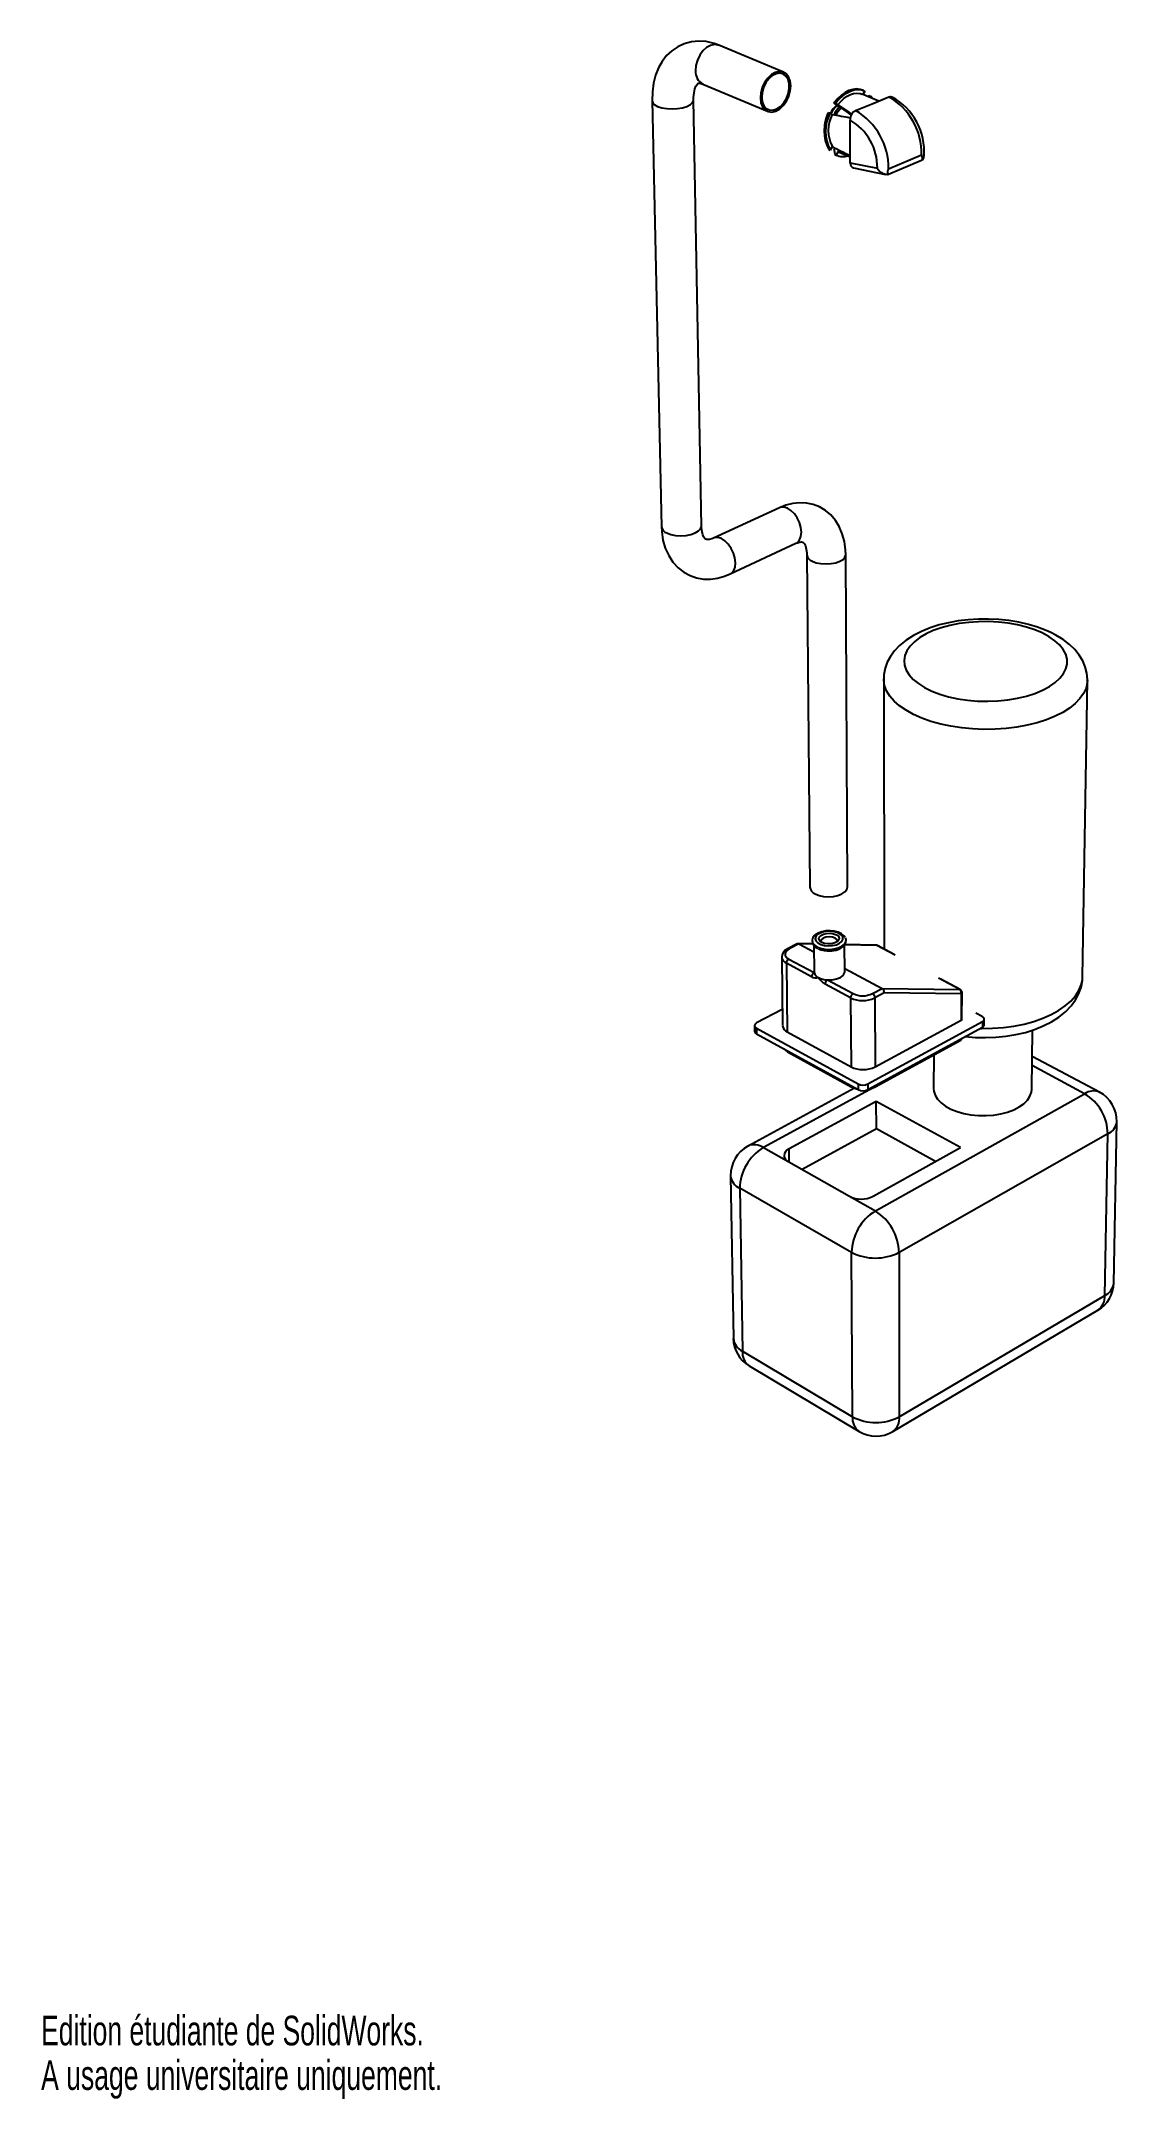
# Model space of a CAD drawing. Extents: x 0 to 132, y 0 to 252.
import ezdxf
from ezdxf.enums import TextEntityAlignment as Align

# ---------------------------------------------------------------- set-up
doc = ezdxf.new("R2010")
doc.units = 0
doc.layers.get('0').update_dxf_attribs({"linetype": 'CONTINUOUS'})

msp = doc.modelspace()

# ---------------------------------------------------------------- linework, layer by layer
at = {"color": 7, "linetype": 'CONTINUOUS'}
for p, q in [((90.88, 248.17), (82.94, 251.46)), ((74.77, 244.66), (75.92, 192.5)), ((80.82, 192.59), (79.85, 244.75)), ((80.98, 246.71), (88.9, 243.37)), ((97.02, 244.39), (97.33, 244.74)), ((97.11, 244.47), (97.02, 244.39)), ((97.11, 244.47), (97.28, 244.4)), ((97.5, 244.93), (97.33, 244.74)), ((102.52, 244.62), (100.51, 245.46)), ((100.69, 245.9), (100.52, 245.97)), ((100.82, 245.84), (100.58, 245.43)), ((101.37, 245.28), (101.17, 245.18)), ((101.37, 245.28), (101.54, 245.21)), ((101.45, 245.07), (101.54, 245.21)), ((101.54, 245.21), (101.69, 244.97)), ((101.73, 244.3), (103.76, 245.13)), ((96.31, 243.17), (96.39, 243.24)), ((96.39, 243.24), (96.56, 243.17)), ((96.56, 243.17), (96.81, 242.96)), ((97.52, 243.96), (97.02, 244.39)), ((97.53, 244.18), (97.28, 244.4)), ((97.52, 243.96), (98.02, 243.75)), ((98.02, 243.75), (97.53, 244.18)), ((99.02, 239.68), (99.01, 242.3)), ((99.69, 243.46), (101.73, 244.3)), ((95.85, 241.18), (95.85, 240.92)), ((99.04, 237.07), (99.02, 239.68)), ((96.43, 238.7), (96.59, 238.63)), ((96.83, 239.04), (96.59, 238.63)), ((97.06, 238.63), (97.19, 238.86)), ((97.06, 238.63), (97.15, 238.08)), ((97.15, 238.08), (97.32, 238.01)), ((97.15, 238.08), (97.24, 238.04)), ((97.24, 238.04), (97.41, 237.97)), ((97.32, 238.01), (97.56, 238.42)), ((97.56, 238.42), (97.67, 238.62)), ((97.59, 238.41), (99.03, 237.8)), ((99.04, 237.07), (102.35, 236.41)), ((103.71, 236.33), (107.77, 238.03)), ((103.71, 235.68), (107.77, 237.38)), ((99.43, 236.43), (103.36, 235.65)), ((90.37, 194.83), (82.29, 191.11)), ((84.33, 186.72), (92.39, 190.47)), ((93.72, 189.05), (94.09, 148.38)), ((98.71, 148.42), (98.48, 189.08)), ((103.13, 173.86), (103.2, 140.76)), ((127.47, 137.4), (128.06, 173.69)), ((92.54, 141.42), (91.37, 140.81)), ((92.75, 141.41), (91.56, 140.8)), ((94.48, 141.41), (92.64, 141.44)), ((92.75, 141.41), (94.58, 140.43)), ((94.57, 141.26), (94.6, 137.98)), ((98.35, 138.01), (98.33, 141.29)), ((102.17, 141.26), (98.37, 141.33)), ((104.41, 140.12), (102.35, 141.21)), ((90.64, 139.8), (90.74, 131.41)), ((91.22, 139.05), (91.32, 130.65)), ((94.31, 137.39), (91.22, 139.05)), ((91.52, 139.56), (94.61, 137.9)), ((94.6, 137.98), (94.61, 137.9)), ((99.08, 134.82), (95.96, 136.5)), ((96.26, 137.01), (99.38, 135.33)), ((98.35, 138.42), (102.94, 135.96)), ((112.5, 135.83), (110.12, 137.1)), ((99.08, 134.82), (99.13, 126.37)), ((101.75, 135.33), (102.94, 135.96)), ((103.17, 135.42), (102.04, 134.82)), ((102.04, 134.82), (102.07, 126.37)), ((102.94, 135.96), (112.43, 135.85)), ((112.6, 135.31), (103.17, 135.42)), ((112.6, 135.31), (112.59, 132.06)), ((112.7, 132.21), (112.72, 135.47)), ((87.32, 131.42), (87.33, 130.73)), ((87.55, 131.12), (99.99, 124.28)), ((87.55, 131.12), (87.56, 130.42)), ((90.72, 133.4), (87.57, 131.75)), ((101.17, 124.28), (115.21, 131.9)), ((101.17, 123.58), (115.2, 131.21)), ((102.07, 126.37), (112.59, 132.06)), ((115.19, 132.53), (114.39, 132.95)), ((115.21, 131.9), (115.2, 131.21)), ((115.44, 131.51), (115.44, 132.21)), ((87.56, 130.42), (99.99, 123.58)), ((91.32, 130.65), (99.13, 126.37)), ((102.08, 123.92), (112.57, 129.63)), ((112.69, 129.79), (112.69, 129.84)), ((121.25, 123.62), (121.33, 130.86)), ((91.35, 128.22), (99.14, 123.92)), ((109.25, 127.83), (109.24, 123.71)), ((129.54, 123.25), (121.29, 127.65)), ((99.57, 123.74), (86.52, 116.66)), ((99.99, 124.28), (99.99, 123.58)), ((101.17, 124.28), (101.17, 123.58)), ((102.22, 122.14), (91.55, 116.32)), ((102.11, 108.72), (127.72, 123.07)), ((112.51, 116.48), (102.22, 122.14)), ((102.23, 118.79), (102.22, 122.14)), ((102.23, 118.79), (93.14, 113.79)), ((109.46, 114.78), (102.23, 118.79)), ((131.28, 99.88), (131.66, 119.64)), ((88.4, 116.48), (91.5, 114.72)), ((101.83, 110.52), (112.51, 116.48)), ((130.56, 118.16), (105.02, 103.65)), ((130.2, 98.37), (130.56, 118.16)), ((91.5, 114.72), (98.93, 110.52)), ((84.39, 113.02), (84.73, 93.11)), ((99.19, 103.65), (85.51, 111.49)), ((85.51, 111.49), (85.83, 91.55)), ((98.93, 110.52), (102.11, 108.72)), ((99.3, 83.52), (99.19, 103.65)), ((105.02, 103.65), (105.04, 83.52)), ((105.04, 83.52), (130.2, 98.37)), ((104.24, 81.71), (129.35, 96.57)), ((85.83, 91.55), (99.3, 83.52)), ((86.67, 89.74), (100.12, 81.71))]:
    msp.add_line(p, q, dxfattribs=at)
at = {"color": 8, "linetype": 'CONTINUOUS'}
for p, q in [((94.5, 141.38), (92.75, 141.41)), ((102.28, 141.23), (98.34, 141.3)), ((104.55, 140.03), (102.28, 141.23)), ((112.43, 135.85), (109.83, 137.23)), ((112.58, 129.78), (112.57, 129.63)), ((109.25, 127.82), (88.4, 116.48)), ((91.35, 128.34), (91.35, 128.22)), ((127.72, 123.07), (121.28, 126.52)), ((99.14, 124.05), (99.14, 123.92)), ((102.08, 124.07), (102.08, 123.92)), ((91.57, 114.68), (91.55, 116.32))]:
    msp.add_line(p, q, dxfattribs=at)
at = {"color": 7, "linetype": 'CONTINUOUS'}
for points in [[(82.94, 251.46), (82.36, 251.68), (81.38, 251.9), (80.51, 251.96), (79.59, 251.88), (78.72, 251.65), (77.92, 251.28), (77.2, 250.79), (76.56, 250.19), (76.01, 249.48), (75.56, 248.68), (75.2, 247.78), (74.95, 246.8), (74.81, 245.75), (74.77, 244.66)], [(88.03, 245.01), (88.1, 244.42), (88.29, 243.93), (88.59, 243.56), (88.98, 243.34), (89.44, 243.28), (89.92, 243.4), (90.4, 243.67), (90.84, 244.09), (91.22, 244.62), (91.51, 245.23), (91.69, 245.88), (91.75, 246.51), (91.68, 247.1), (91.49, 247.6), (91.19, 247.97), (90.8, 248.2), (90.35, 248.25), (89.86, 248.14), (89.38, 247.87), (88.94, 247.45), (88.55, 246.91), (88.26, 246.3), (88.08, 245.65), (88.03, 245.01)], [(88.2, 245.08), (88.27, 244.52), (88.46, 244.06), (88.75, 243.72), (89.14, 243.54), (89.57, 243.52), (90.03, 243.66), (90.48, 243.96), (90.89, 244.4), (91.22, 244.94), (91.45, 245.53), (91.57, 246.15), (91.56, 246.73), (91.43, 247.25), (91.19, 247.65), (90.85, 247.92), (90.44, 248.03), (89.98, 247.97), (89.52, 247.74), (89.09, 247.37), (88.72, 246.88), (88.43, 246.3), (88.25, 245.69), (88.2, 245.08)], [(79.85, 244.75), (79.86, 245.08), (79.91, 245.65), (80.02, 246.11), (80.15, 246.45), (80.28, 246.66), (80.38, 246.76), (80.43, 246.8), (80.5, 246.82), (80.64, 246.81), (80.87, 246.75), (80.98, 246.71)], [(100.52, 245.97), (100.25, 246.06), (99.81, 246.11), (99.35, 246.06), (98.88, 245.92), (98.41, 245.68), (97.95, 245.35), (97.52, 244.94), (97.11, 244.47)], [(97.28, 244.4), (97.68, 244.87), (98.12, 245.28), (98.58, 245.61), (99.05, 245.85), (99.52, 245.99), (99.98, 246.04), (100.41, 245.99), (100.82, 245.84)], [(97.53, 244.18), (97.88, 244.59), (98.25, 244.93), (98.65, 245.21), (99.05, 245.41), (99.45, 245.54), (99.85, 245.58), (100.23, 245.54), (100.51, 245.46)], [(103.76, 245.13), (103.98, 245.17), (104.18, 245.12)], [(97.53, 244.18), (98.1, 243.78), (98.68, 243.38), (99.26, 242.96)], [(99.17, 242.95), (99.16, 242.95), (98.59, 243.36), (98.02, 243.75)], [(107.88, 237.44), (107.86, 237.64), (107.84, 237.78), (107.83, 237.87), (107.82, 237.93), (107.81, 237.97), (107.8, 238), (107.79, 238.01), (107.78, 238.03), (107.78, 238.03), (107.77, 238.03), (107.77, 238.03)], [(98.48, 189.08), (98.45, 189.66), (98.32, 190.68), (98.06, 191.65), (97.68, 192.54), (97.24, 193.26), (96.66, 193.95), (95.99, 194.51), (95.26, 194.93), (94.48, 195.23), (93.67, 195.4), (92.84, 195.43), (91.99, 195.34), (91.14, 195.13), (90.37, 194.83)], [(75.92, 192.5), (75.96, 191.9), (76.11, 190.86), (76.4, 189.87), (76.81, 188.96), (77.33, 188.16), (77.96, 187.48), (78.66, 186.93), (79.42, 186.52), (80.22, 186.25), (81.06, 186.1), (81.91, 186.09), (82.78, 186.2), (83.65, 186.44), (84.33, 186.72)], [(82.29, 191.11), (82.1, 191.04), (81.79, 190.95), (81.58, 190.93), (81.44, 190.95), (81.34, 190.99), (81.24, 191.07), (81.13, 191.23), (81, 191.49), (80.89, 191.89), (80.82, 192.39), (80.82, 192.59)], [(92.39, 190.47), (92.57, 190.54), (92.86, 190.62), (93.06, 190.64), (93.17, 190.63), (93.24, 190.6), (93.32, 190.53), (93.43, 190.39), (93.54, 190.15), (93.65, 189.77), (93.71, 189.3), (93.72, 189.05)], [(123.57, 179.56), (123.03, 179.8), (121.96, 180.2), (120.83, 180.54), (119.65, 180.8), (118.44, 181), (117.21, 181.13), (115.96, 181.19), (114.72, 181.18), (113.48, 181.11), (112.25, 180.96), (111.06, 180.75), (109.91, 180.47), (108.8, 180.12), (107.75, 179.69), (106.77, 179.19), (105.87, 178.62), (105.06, 177.96), (104.44, 177.31), (103.95, 176.63), (103.57, 175.92), (103.31, 175.19), (103.15, 174.37), (103.14, 173.85)], [(122.54, 179.49), (121.61, 179.88), (120.59, 180.21), (119.5, 180.48), (118.36, 180.69), (117.17, 180.82), (115.96, 180.88), (114.74, 180.87), (113.54, 180.79), (112.37, 180.64), (111.24, 180.42), (110.18, 180.13), (109.2, 179.78), (108.31, 179.38), (107.54, 178.92), (106.88, 178.42), (106.35, 177.89), (105.96, 177.32), (105.72, 176.74), (105.62, 176.14), (105.68, 175.54), (105.88, 174.95), (106.24, 174.37), (106.74, 173.81), (107.37, 173.29), (108.14, 172.81), (109.01, 172.38), (110, 172), (111.06, 171.69), (112.2, 171.44), (113.4, 171.27), (114.62, 171.16), (115.87, 171.13), (117.1, 171.18), (118.32, 171.3), (119.49, 171.5), (120.6, 171.76), (121.64, 172.09), (122.58, 172.48), (123.41, 172.93), (124.12, 173.42), (124.7, 173.95), (125.14, 174.51), (125.43, 175.09), (125.58, 175.69), (125.57, 176.29), (125.41, 176.89), (125.11, 177.47), (124.66, 178.03), (124.07, 178.55), (123.36, 179.04), (122.54, 179.49)], [(128.05, 173.66), (128.06, 173.79), (127.99, 174.58), (127.8, 175.35), (127.49, 176.09), (127.06, 176.79), (126.53, 177.46), (125.87, 178.09), (125.1, 178.69), (124.21, 179.23), (123.57, 179.56)], [(94.75, 147.55), (95.22, 147.36), (95.77, 147.24), (96.37, 147.2), (96.97, 147.24), (97.53, 147.36), (98.02, 147.55), (98.39, 147.8), (98.62, 148.09), (98.71, 148.4), (98.71, 148.42)], [(94.43, 142.11), (94.36, 141.89), (94.41, 141.59), (94.61, 141.31), (94.95, 141.07)], [(98.42, 142.2), (98.26, 142.42), (97.96, 142.66), (97.56, 142.85), (97.08, 142.98), (96.56, 143.03), (96.04, 143), (95.54, 142.9), (95.09, 142.73), (94.71, 142.48), (94.47, 142.2), (94.44, 142.11)], [(97.66, 142.71), (97.25, 142.86), (96.78, 142.95), (96.27, 142.96), (95.78, 142.89), (95.35, 142.75), (95.02, 142.55), (94.81, 142.31), (94.75, 142.04), (94.83, 141.78), (95.07, 141.54), (95.42, 141.35), (95.87, 141.23), (96.36, 141.18), (96.87, 141.21), (97.33, 141.32), (97.72, 141.49), (98, 141.72), (98.13, 141.97), (98.12, 142.24), (97.95, 142.49), (97.66, 142.71)], [(94.95, 141.07), (95.4, 140.89), (95.93, 140.78), (96.5, 140.75), (97.06, 140.8), (97.57, 140.93), (98.01, 141.13), (98.32, 141.38), (98.5, 141.66), (98.53, 141.96), (98.44, 142.18)], [(97.34, 142.54), (97.59, 142.35), (97.69, 142.13), (97.65, 141.9), (97.46, 141.7), (97.15, 141.53), (96.76, 141.44), (96.32, 141.42), (95.9, 141.48), (95.55, 141.61), (95.3, 141.8), (95.2, 142.02), (95.24, 142.25), (95.43, 142.45), (95.74, 142.61), (96.13, 142.71), (96.57, 142.73), (96.99, 142.67), (97.34, 142.54)], [(97.19, 142.11), (96.86, 142.23), (96.46, 142.27), (96.06, 142.23), (95.72, 142.11), (95.49, 141.93), (95.4, 141.72), (95.4, 141.71)], [(96.55, 140.56), (96.79, 140.57), (97.29, 140.66), (97.75, 140.82), (98.13, 141.07), (98.38, 141.35), (98.51, 141.65), (98.52, 141.86)], [(97.49, 141.73), (97.42, 141.93), (97.19, 142.11)], [(91.56, 140.8), (91.35, 140.66), (91.19, 140.51), (91.09, 140.35), (91.05, 140.18), (91.08, 140.01), (91.17, 139.84), (91.32, 139.69), (91.52, 139.56)], [(96.26, 137.01), (96.83, 137.02), (97.37, 137.13), (97.83, 137.32), (98.16, 137.57), (98.33, 137.86), (98.35, 138.01)], [(113.11, 130.07), (114.35, 129.97), (115.6, 129.94), (116.85, 129.99), (118.09, 130.11), (119.3, 130.31), (120.47, 130.59), (121.59, 130.94), (122.66, 131.37), (123.66, 131.87), (124.57, 132.46), (125.39, 133.12), (126.09, 133.85), (126.6, 134.55), (126.99, 135.27), (127.29, 136.1), (127.44, 136.93), (127.46, 137.38)], [(87.57, 131.75), (87.47, 131.68), (87.39, 131.6), (87.34, 131.52), (87.32, 131.43), (87.33, 131.35), (87.37, 131.26), (87.45, 131.19), (87.55, 131.12)], [(115.21, 131.9), (115.31, 131.97), (115.38, 132.05), (115.43, 132.13), (115.44, 132.21), (115.42, 132.3), (115.38, 132.38), (115.3, 132.46), (115.19, 132.53)], [(90.92, 128.58), (91.1, 128.39), (91.35, 128.22)], [(99.14, 123.92), (99.46, 123.78), (99.81, 123.68)], [(109.24, 123.71), (109.27, 123.38), (109.43, 122.88), (109.73, 122.41), (110.16, 121.96), (110.71, 121.55), (111.36, 121.19), (112.11, 120.89), (112.94, 120.66), (113.81, 120.49), (114.73, 120.41), (115.65, 120.4), (116.57, 120.46), (117.45, 120.61), (118.28, 120.83), (119.04, 121.11), (119.71, 121.45), (120.27, 121.85), (120.71, 122.29), (121.03, 122.76), (121.2, 123.25), (121.25, 123.62)], [(91.55, 116.32), (91.29, 116.15), (91.1, 115.95), (90.97, 115.74), (90.93, 115.52), (90.96, 115.3), (91.07, 115.09), (91.25, 114.89), (91.5, 114.72)]]:
    msp.add_lwpolyline(points, dxfattribs=at)
at = {"color": 8, "linetype": 'CONTINUOUS'}
for points in [[(82.94, 251.46), (82.86, 251.49), (82.41, 251.55), (81.93, 251.44), (81.45, 251.17), (81, 250.76), (80.62, 250.23), (80.33, 249.62), (80.15, 248.98), (80.1, 248.34)], [(75.46, 243.97), (75.97, 243.8), (76.58, 243.7), (77.23, 243.66), (77.89, 243.7), (78.51, 243.8), (79.05, 243.97), (79.47, 244.19), (79.74, 244.44), (79.85, 244.71), (79.85, 244.75)], [(92.39, 190.47), (92.57, 190.58), (92.83, 190.89), (92.99, 191.32), (93.05, 191.84), (92.98, 192.42), (92.81, 193.01), (92.54, 193.58), (92.19, 194.08), (91.78, 194.49), (91.35, 194.77), (90.92, 194.9), (90.52, 194.88), (90.37, 194.83)], [(76.58, 191.74), (77.08, 191.55), (77.66, 191.44), (78.29, 191.4), (78.93, 191.44), (79.53, 191.55), (80.05, 191.74), (80.45, 191.98), (80.71, 192.25), (80.81, 192.55), (80.82, 192.59)], [(84.33, 186.72), (84.51, 186.83), (84.77, 187.14), (84.93, 187.57), (84.97, 188.1), (84.91, 188.68), (84.73, 189.28), (84.46, 189.85), (84.11, 190.36), (83.7, 190.77), (83.27, 191.05), (82.84, 191.19), (82.44, 191.17), (82.3, 191.12)], [(94.39, 188.27), (94.88, 188.09), (95.45, 187.98), (96.07, 187.94), (96.69, 187.98), (97.27, 188.09), (97.76, 188.27), (98.15, 188.51), (98.39, 188.78), (98.48, 189.07), (98.48, 189.08)], [(128.06, 173.68), (128.04, 173.39), (127.89, 172.73), (127.59, 172.09), (127.15, 171.46), (126.58, 170.86), (125.87, 170.29), (125.04, 169.77), (124.1, 169.29), (123.05, 168.86), (121.91, 168.5), (120.7, 168.2), (119.42, 167.96), (118.1, 167.8), (116.75, 167.71), (115.38, 167.69), (114.01, 167.74), (112.67, 167.87), (111.36, 168.07), (110.1, 168.34), (108.91, 168.67), (107.8, 169.07), (106.78, 169.52), (105.87, 170.02), (105.08, 170.57), (104.41, 171.15), (103.88, 171.77), (103.49, 172.41), (103.24, 173.06), (103.13, 173.72), (103.13, 173.86)], [(102.28, 141.23), (102.22, 141.25), (102.17, 141.26)], [(114.96, 131.08), (115.13, 131.08), (116.46, 131.09), (117.78, 131.19), (119.07, 131.36), (120.31, 131.61), (121.49, 131.93), (122.6, 132.31), (123.61, 132.76), (124.53, 133.26), (125.34, 133.82), (126.03, 134.41), (126.59, 135.04), (127.02, 135.7), (127.31, 136.39), (127.45, 137.08), (127.47, 137.4)]]:
    msp.add_lwpolyline(points, dxfattribs=at)
for centre, radius, start, end in [((81.79, 248.2), 1.69, 175.0374, 241.4794), ((75.67, 244.86), 0.914, 192.3334, 256.7415), ((99.27, 241.91), 2.85, 131.0557, 156.1266), ((99.65, 241.75), 2.87, 132.3046, 155.861), ((76.88, 192.66), 0.969, 189.4548, 252.2486), ((94.69, 189.21), 0.985, 189.4454, 252.4605), ((102.28, 141.07), 0.157, 62.3072, 89.6236), ((91.57, 139.92), 0.935, 187.2416, 248.3573), ((91.45, 140.63), 0.197, 56.7895, 113.6328), ((112.43, 135.7), 0.153, 62.3229, 90.1341), ((112.53, 135.49), 0.19, 291.6767, 352.8652), ((128.79, 121.53), 1.88, 66.5244, 124.7556), ((129.83, 119.85), 1.84, 293.5398, 353.301), ((87.29, 114.9), 1.93, 54.948, 113.6319), ((86.29, 113.24), 1.91, 186.4578, 246.0843), ((128.16, 98.23), 2.04, 305.4991, 4.0724), ((129.4, 100.08), 1.89, 295.0003, 353.9135), ((86.67, 93.31), 1.95, 185.8511, 244.6289), ((87.86, 91.39), 2.03, 175.6652, 234.2255), ((101.3, 83.34), 2.01, 174.7284, 233.7939), ((103.05, 83.32), 2, 306.3214, 5.8178)]:
    msp.add_arc(centre, radius, start, end, dxfattribs=at)
at = {"color": 7, "linetype": 'CONTINUOUS'}
for centre, radius, start, end in [((99.78, 238.21), 7.99, 358.7552, 60.1108), ((100.37, 238.4), 7.72, 356.0678, 60.4067), ((100.59, 241), 4.76, 151.8803, 208.9111), ((101.32, 240.97), 5.47, 156.3659, 177.8369), ((100.76, 240.93), 4.76, 151.8782, 208.8999), ((100.59, 241.03), 4.24, 152.9073, 207.851), ((98.68, 242.29), 2.23, 126.118, 157.9385), ((54.34, 4.16), 242.54, 79.3828, 79.9147), ((99.73, 241.71), 2.73, 130.6683, 154.6306), ((100.27, 242.34), 1.26, 117.5179, 182.0956), ((95.69, 236.52), 6.66, 359.0768, 60.1183), ((95.67, 236.49), 8.04, 358.8054, 60.0213), ((143.26, 329.24), 101.44, 242.7634, 244.1603), ((98.17, 239.87), 2.04, 245.3189, 286.906), ((119.88, 291.78), 57.84, 247.302, 248.8753), ((99.63, 237), 0.597, 172.9855, 250.3182), ((107.48, 238.06), 0.736, 293.0214, 302.8026), ((107.55, 237.83), 0.509, 310.9475, 5.6492), ((103.64, 237.11), 1.47, 208.3197, 268.2608), ((104.89, 235.78), 1.3, 155.2566, 186.4014), ((103.48, 236.22), 0.593, 281.6861, 293.0389), ((95.11, 148.52), 1.03, 187.5836, 249.2092), ((92.64, 141.23), 0.211, 59.1907, 116.579), ((95.45, 141.86), 1.08, 182.1997, 248.3467), ((102.16, 140.85), 0.407, 62.1015, 88.8856), ((91.72, 139.8), 1.07, 108.8468, 179.7568), ((91.83, 139.04), 0.605, 120.8654, 178.9285), ((96.39, 143.52), 2.97, 244.9654, 273.1755), ((94.92, 137.37), 0.61, 121.0427, 178.7922), ((94.87, 138.68), 1.41, 246.7457, 280.7791), ((95.5, 138.15), 0.925, 195.7019, 246.6931), ((98.05, 139.49), 3.65, 217.0019, 235.1055), ((96.36, 139.75), 2.74, 243.4637, 267.8888), ((96.57, 136.49), 0.612, 121.1372, 178.7195), ((99.7, 134.8), 0.618, 121.3167, 178.5815), ((100.56, 137.92), 3.44, 244.5255, 295.4745), ((100.56, 137.82), 2.76, 244.5553, 295.4447), ((101.42, 134.8), 0.626, 1.787, 58.1998), ((102.64, 135.51), 0.542, 349.7808, 56.1263), ((112.17, 135.47), 0.458, 339.7262, 55.8029), ((112.31, 135.47), 0.413, 359.7137, 62.0922), ((91.68, 131.52), 0.944, 187.0278, 247.7051), ((112.52, 132.24), 0.191, 291.9239, 352.9903), ((115.06, 131.56), 0.381, 292.069, 353.0039), ((87.7, 130.77), 0.375, 187.0101, 247.5492), ((112.5, 129.81), 0.192, 292.1073, 353.0821), ((100.6, 129.4), 3.37, 244.101, 295.899), ((100.58, 125.49), 1.35, 244.0084, 295.9916), ((100.58, 124.79), 1.35, 243.9733, 296.0267), ((100.8, 126.4), 2.78, 280.833, 297.4517), ((124.69, 118.04), 5.87, 1.1906, 58.9871), ((127.65, 119.72), 4.01, 358.8848, 61.9157), ((88.46, 113.09), 4.07, 118.5041, 180.9725), ((91.52, 111.34), 6.01, 121.3486, 178.5487), ((100.38, 113.4), 3.23, 243.3076, 296.6924), ((105.43, 103.43), 6.25, 122.1466, 177.9345), ((98.72, 103.39), 6.31, 2.3356, 57.4995), ((102.11, 109.36), 6.41, 242.9443, 297.0557), ((127.34, 99.96), 3.94, 300.6746, 358.9372), ((88.72, 93.17), 4, 180.9047, 239.0864), ((102.17, 88.91), 6.1, 241.9446, 298.0554), ((102.18, 85.17), 4.03, 239.1385, 300.6488)]:
    msp.add_arc(centre, radius, start, end, dxfattribs=at)

# ---------------------------------------------------------------- texts
for s, width, p in [('Edition étudiante de SolidWorks.', 0.667188, (0, 5.45)), ('A usage universitaire uniquement.', 0.668182, (0, 0))]:
    msp.add_text(s, height=3.633, dxfattribs=dict(at, width=width)).set_placement(p, align=Align.BOTTOM_LEFT)

doc.saveas('drawing.dxf')
